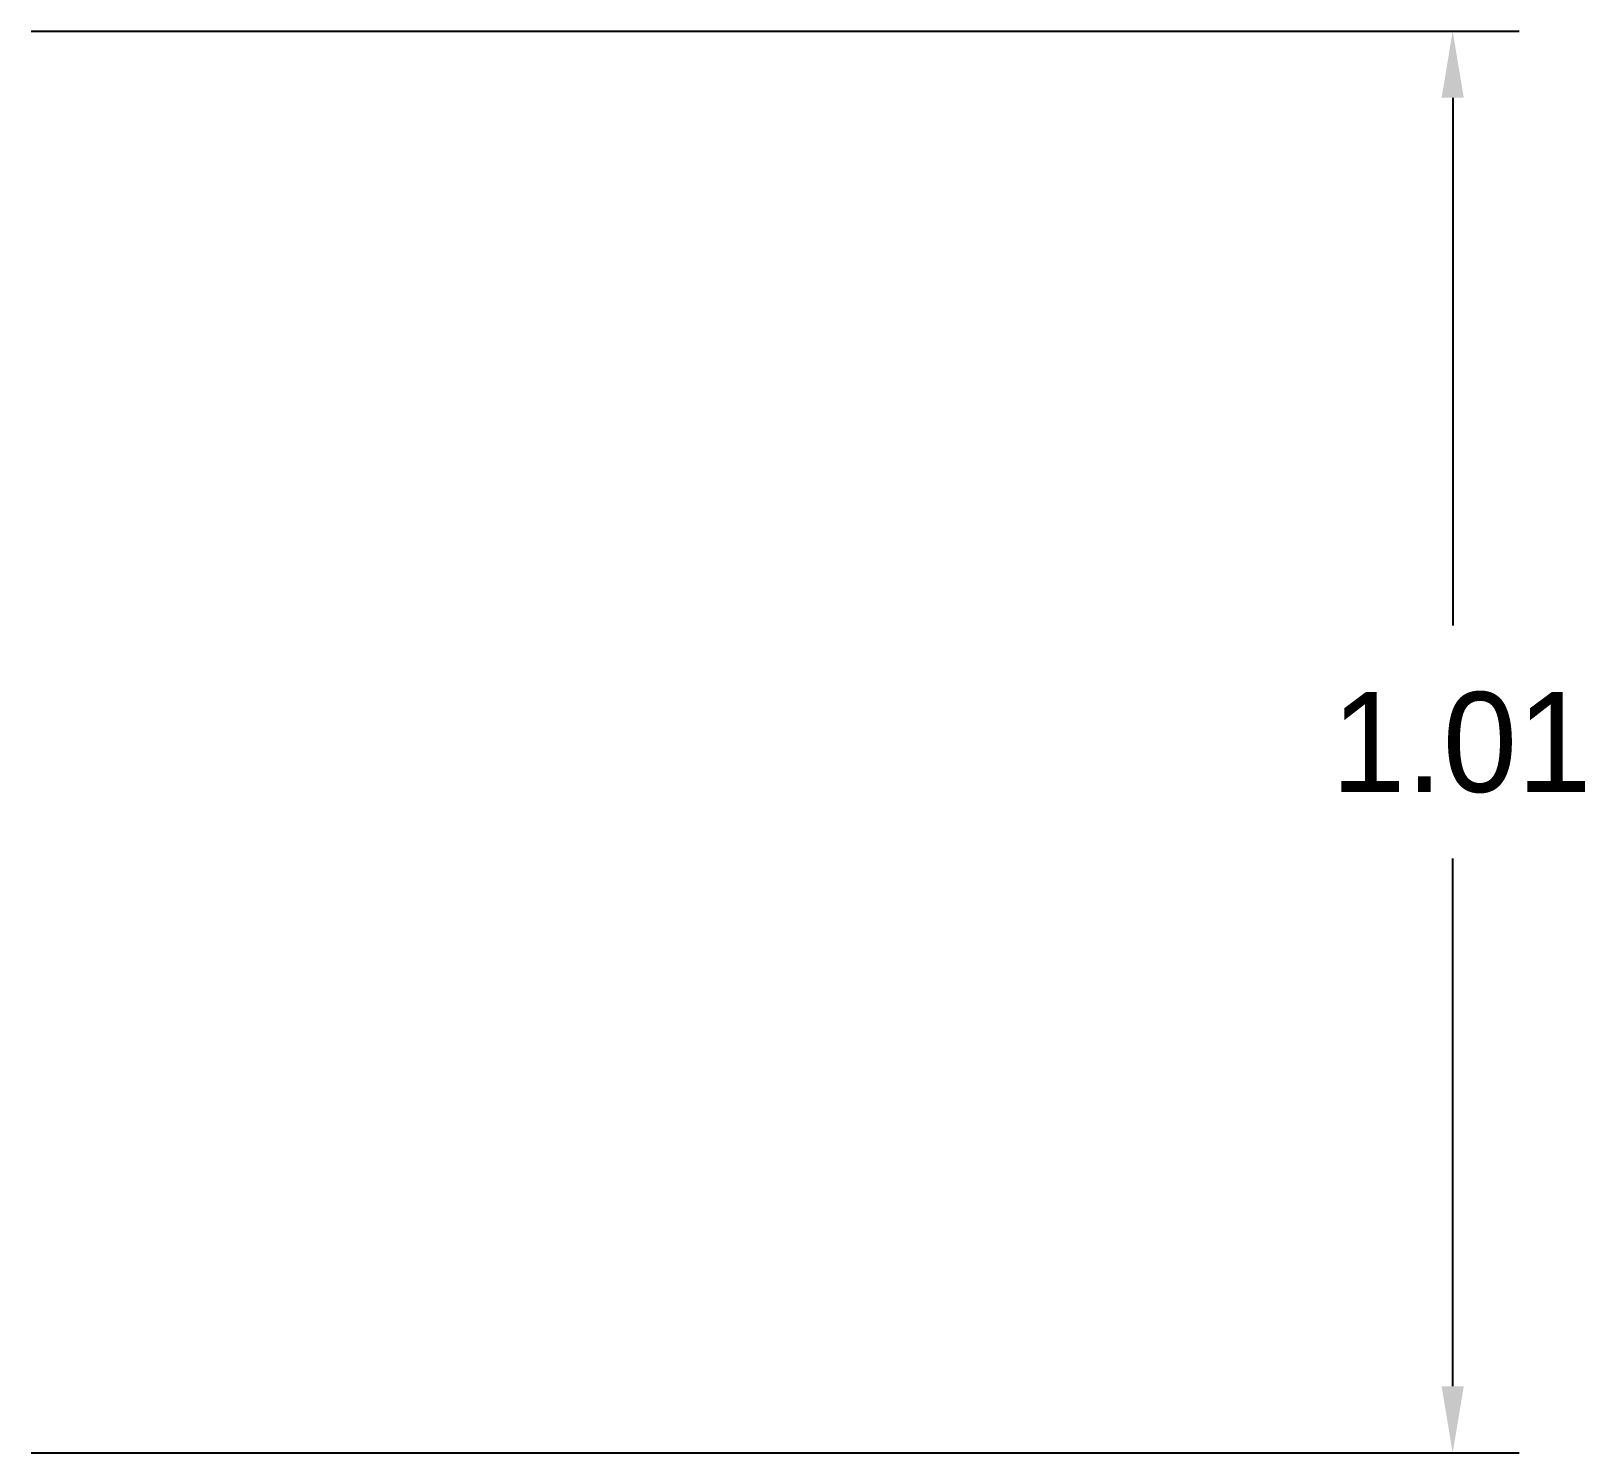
# Model space of a CAD drawing. Extents: x 1 to 4.28, y 1 to 4.
import ezdxf

# ---------------------------------------------------------------- set-up
doc = ezdxf.new("R2010")
doc.units = 0

msp = doc.modelspace()

# ---------------------------------------------------------------- linework, layer by layer
at = {"layer": '', "color": 0}
for p, q in [((1, 4), (4.1406, 4)), ((4, 3.8594), (4, 2.7461)), ((4, 1.1406), (4, 2.2539)), ((1, 1), (4.1406, 1))]:
    msp.add_line(p, q, dxfattribs=at)
for points in [[(4.0234, 3.8594), (3.9766, 3.8594), (4, 4)], [(4.0234, 1.1406), (3.9766, 1.1406), (4, 1)]]:
    msp.add_solid(points, dxfattribs=at)

# ---------------------------------------------------------------- texts
msp.add_text('1.01', height=0.21094, dxfattribs=at).set_placement((3.7439, 2.3945))

doc.saveas('drawing.dxf')
